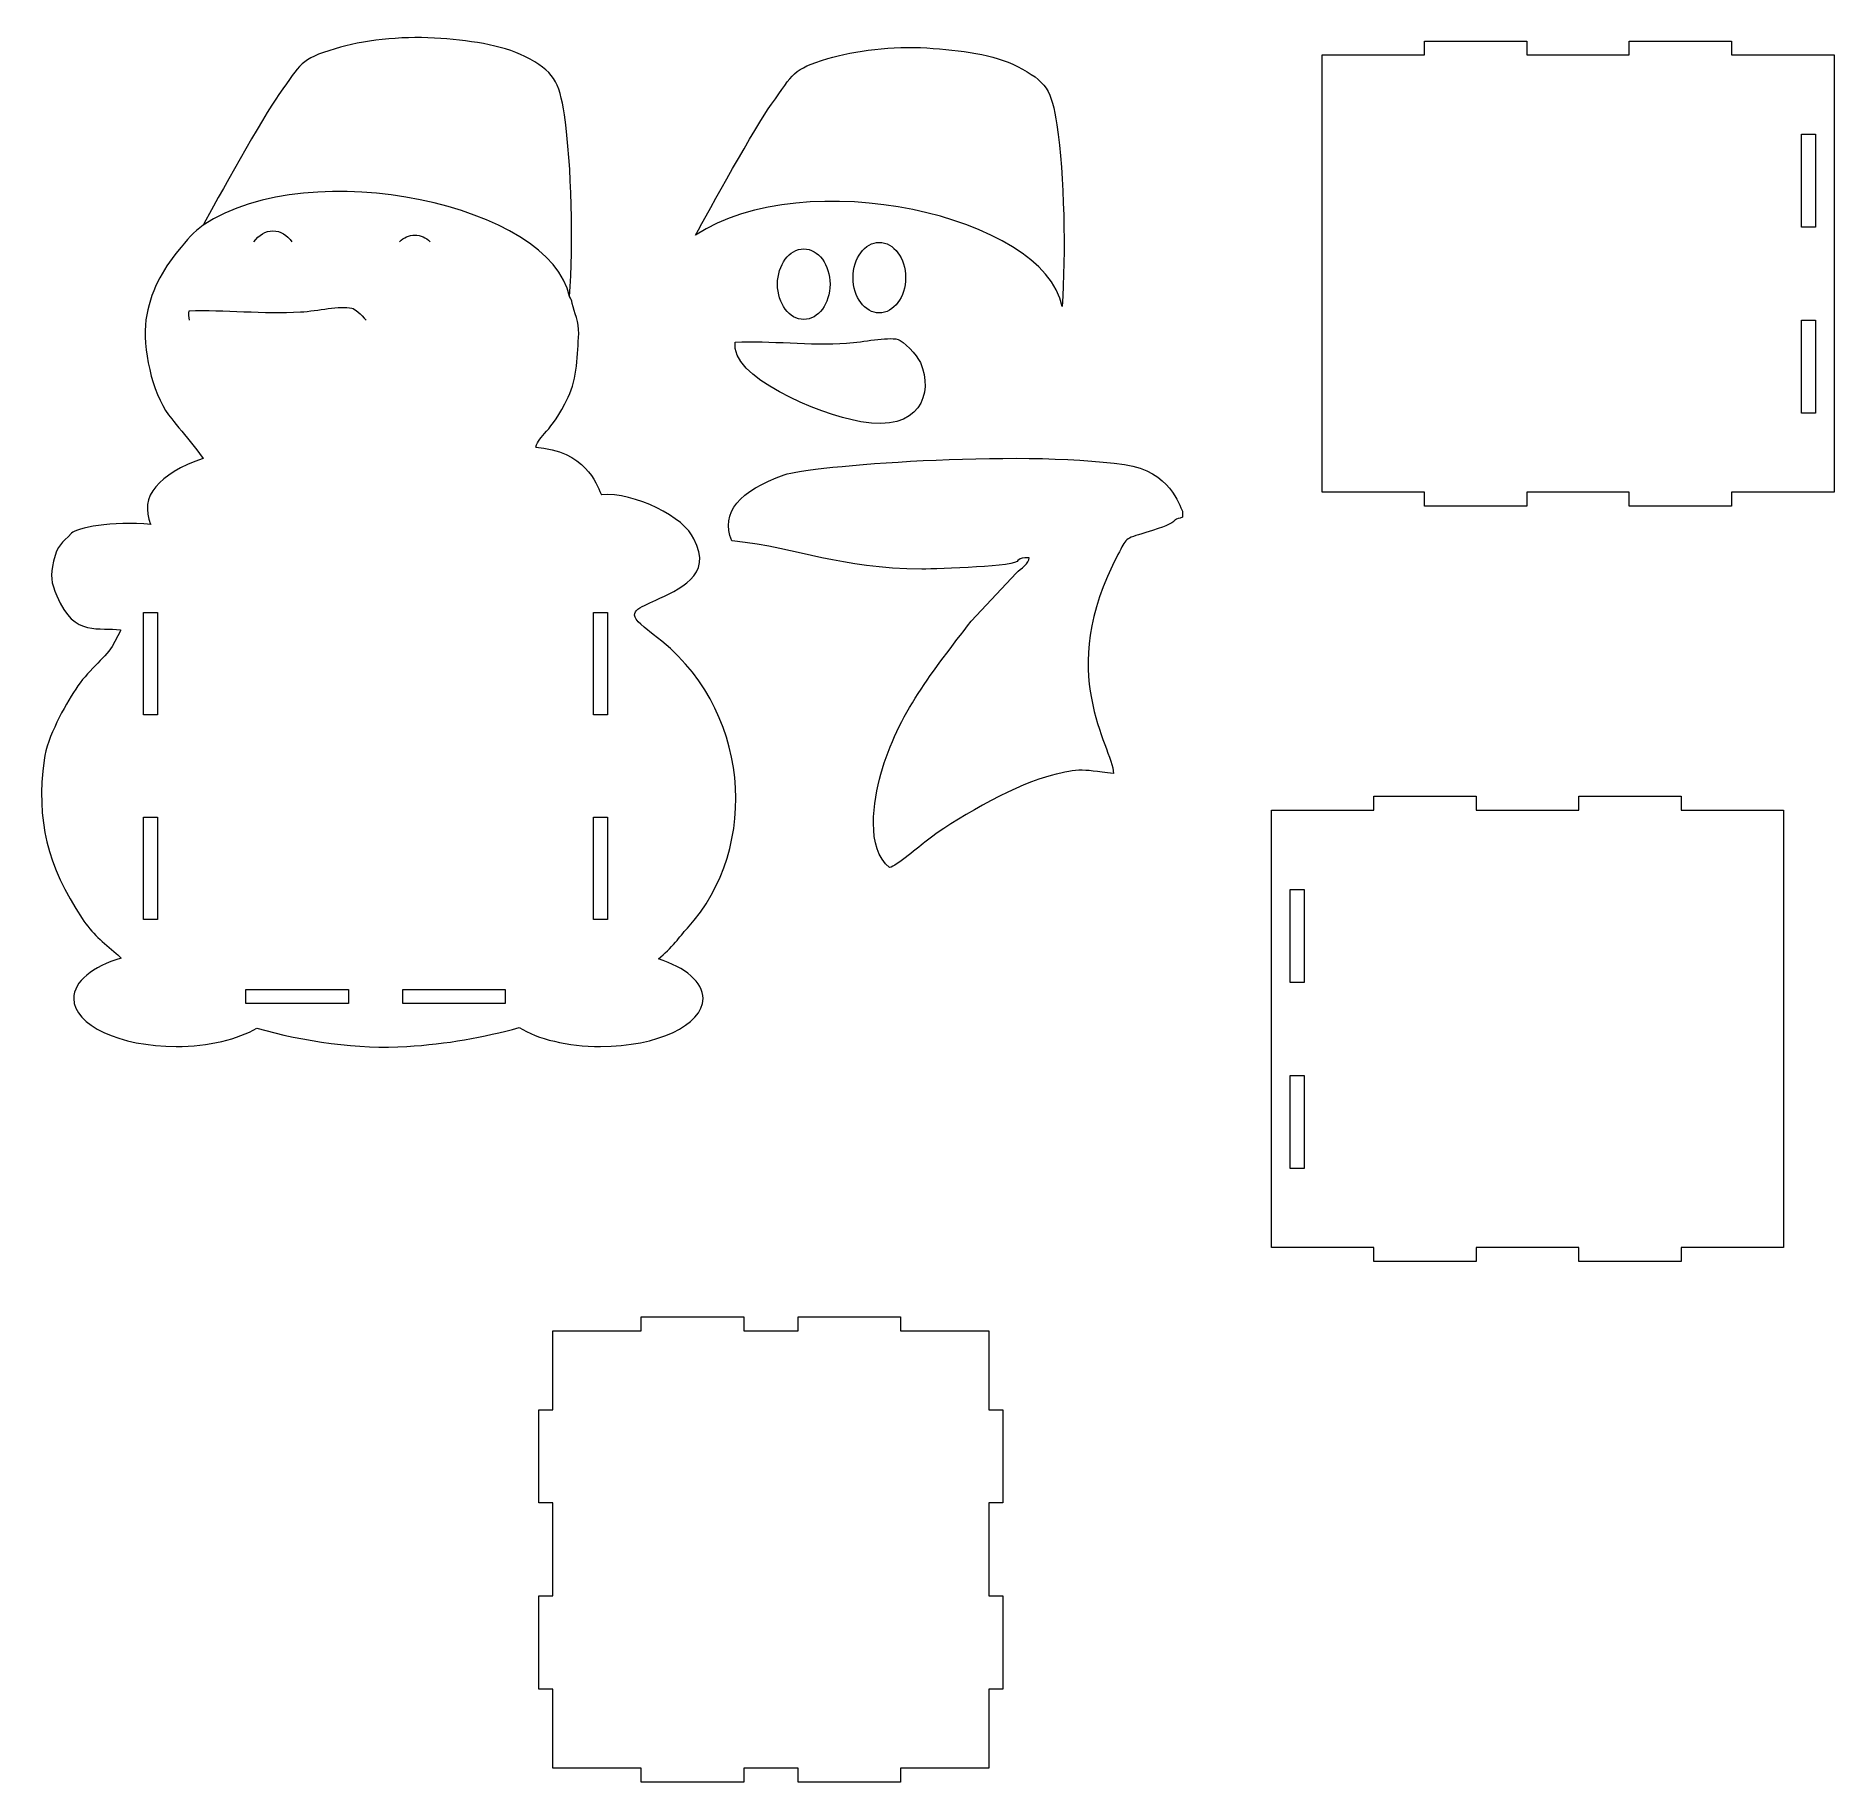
# Model space of a CAD drawing. Header units: centimetres. Extents: x -17.9 to 20.7, y -20.6 to 17.
import ezdxf

# ---------------------------------------------------------------- set-up
doc = ezdxf.new("R2010")
doc.units = ezdxf.units.CM
doc.header["$MEASUREMENT"] = 0
doc.layers.add('layer 1', color=7, linetype='Continuous')

msp = doc.modelspace()

# ---------------------------------------------------------------- linework, layer by layer
at = {"layer": 'layer 1', "lineweight": 9}
for points, knots in [([(-6.44917, 11.3468), (-6.36734, 12.47316), (-6.39785, 14.16081), (-6.5599, 15.25088), (-6.5599, 15.25088), (-6.66959, 15.98869), (-6.78768, 16.18978), (-7.40794, 16.50722), (-7.40794, 16.50722), (-7.91097, 16.76466), (-8.62987, 16.8594), (-9.35305, 16.90468), (-9.35305, 16.90468), (-10.08242, 16.95035), (-10.90428, 16.85132), (-11.4847, 16.67537), (-11.4847, 16.67537), (-12.25314, 16.44243), (-12.20872, 16.36586), (-12.69291, 15.69427), (-12.69291, 15.69427), (-13.02732, 15.23043), (-14.04249, 13.40341), (-14.32351, 12.87981)], [0, 0, 0, 0, 0.14285714, 0.14285714, 0.14285714, 0.14285714, 0.28571429, 0.28571429, 0.28571429, 0.28571429, 0.42857143, 0.42857143, 0.42857143, 0.42857143, 0.57142857, 0.57142857, 0.57142857, 0.57142857, 0.71428571, 0.71428571, 0.71428571, 0.71428571, 1, 1, 1, 1]), ([(20.72423, 7.14147), (20.72423, 7.14147), (20.72423, 16.54147), (20.72423, 16.54147), (20.72423, 16.54147), (20.72423, 16.54147), (18.52423, 16.54147), (18.52423, 16.54147), (18.52423, 16.54147), (18.52423, 16.54147), (18.52423, 16.84147), (18.52423, 16.84147), (18.52423, 16.84147), (18.52423, 16.84147), (16.32423, 16.84147), (16.32423, 16.84147), (16.32423, 16.84147), (16.32423, 16.84147), (16.32423, 16.54147), (16.32423, 16.54147), (16.32423, 16.54147), (16.32423, 16.54147), (14.12423, 16.54147), (14.12423, 16.54147), (14.12423, 16.54147), (14.12423, 16.54147), (14.12423, 16.84147), (14.12423, 16.84147), (14.12423, 16.84147), (14.12423, 16.84147), (11.92423, 16.84147), (11.92423, 16.84147), (11.92423, 16.84147), (11.92423, 16.84147), (11.92423, 16.54147), (11.92423, 16.54147), (11.92423, 16.54147), (11.92423, 16.54147), (9.72423, 16.54147), (9.72423, 16.54147), (9.72423, 16.54147), (9.72423, 16.54147), (9.72423, 7.14147), (9.72423, 7.14147), (9.72423, 7.14147), (9.72423, 7.14147), (11.92423, 7.14147), (11.92423, 7.14147), (11.92423, 7.14147), (11.92423, 7.14147), (11.92423, 6.84147), (11.92423, 6.84147), (11.92423, 6.84147), (11.92423, 6.84147), (14.12423, 6.84147), (14.12423, 6.84147), (14.12423, 6.84147), (14.12423, 6.84147), (14.12423, 7.14147), (14.12423, 7.14147), (14.12423, 7.14147), (14.12423, 7.14147), (16.32423, 7.14147), (16.32423, 7.14147), (16.32423, 7.14147), (16.32423, 7.14147), (16.32423, 6.84147), (16.32423, 6.84147), (16.32423, 6.84147), (16.32423, 6.84147), (18.52423, 6.84147), (18.52423, 6.84147), (18.52423, 6.84147), (18.52423, 6.84147), (18.52423, 7.14147), (18.52423, 7.14147), (18.52423, 7.14147), (18.52423, 7.14147), (20.72423, 7.14147), (20.72423, 7.14147)], [0, 0, 0, 0, 0.04761905, 0.04761905, 0.04761905, 0.04761905, 0.0952381, 0.0952381, 0.0952381, 0.0952381, 0.14285714, 0.14285714, 0.14285714, 0.14285714, 0.19047619, 0.19047619, 0.19047619, 0.19047619, 0.23809524, 0.23809524, 0.23809524, 0.23809524, 0.28571429, 0.28571429, 0.28571429, 0.28571429, 0.33333333, 0.33333333, 0.33333333, 0.33333333, 0.38095238, 0.38095238, 0.38095238, 0.38095238, 0.42857143, 0.42857143, 0.42857143, 0.42857143, 0.47619048, 0.47619048, 0.47619048, 0.47619048, 0.52380952, 0.52380952, 0.52380952, 0.52380952, 0.57142857, 0.57142857, 0.57142857, 0.57142857, 0.61904762, 0.61904762, 0.61904762, 0.61904762, 0.66666667, 0.66666667, 0.66666667, 0.66666667, 0.71428571, 0.71428571, 0.71428571, 0.71428571, 0.76190476, 0.76190476, 0.76190476, 0.76190476, 0.80952381, 0.80952381, 0.80952381, 0.80952381, 0.85714286, 0.85714286, 0.85714286, 0.85714286, 0.9047619, 0.9047619, 0.9047619, 0.9047619, 1, 1, 1, 1]), ([(20.32423, 12.84147), (20.32423, 12.84147), (20.32423, 14.84147), (20.32423, 14.84147), (20.32423, 14.84147), (20.32423, 14.84147), (20.02423, 14.84147), (20.02423, 14.84147), (20.02423, 14.84147), (20.02423, 14.84147), (20.02423, 12.84147), (20.02423, 12.84147), (20.02423, 12.84147), (20.02423, 12.84147), (20.32423, 12.84147), (20.32423, 12.84147)], [0, 0, 0, 0, 0.2, 0.2, 0.2, 0.2, 0.4, 0.4, 0.4, 0.4, 0.6, 0.6, 0.6, 0.6, 1, 1, 1, 1]), ([(-14.32351, 12.87981), (-14.52811, 12.74424), (-14.65667, 12.57376), (-14.87079, 12.31736), (-14.87079, 12.31736), (-15.19248, 11.93214), (-15.47066, 11.43191), (-15.55075, 10.84954), (-15.55075, 10.84954), (-15.63347, 10.24804), (-15.4185, 9.28064), (-15.06369, 8.80351), (-15.06369, 8.80351), (-14.93264, 8.62728), (-14.36596, 7.95699), (-14.32514, 7.86745)], [0, 0, 0, 0, 0.2, 0.2, 0.2, 0.2, 0.4, 0.4, 0.4, 0.4, 0.6, 0.6, 0.6, 0.6, 1, 1, 1, 1]), ([(-7.17071, 8.11012), (-7.10238, 8.37669), (-6.86176, 8.39706), (-6.48006, 9.18313), (-6.48006, 9.18313), (-6.28309, 9.58877), (-6.27428, 10.11078), (-6.25248, 10.55417), (-6.25248, 10.55417), (-6.24064, 10.7948), (-6.34779, 11.00406), (-6.3909, 11.20186), (-6.3909, 11.20186), (-6.40459, 11.26472), (-6.42193, 11.30671), (-6.44917, 11.3468)], [0, 0, 0, 0, 0.2, 0.2, 0.2, 0.2, 0.4, 0.4, 0.4, 0.4, 0.6, 0.6, 0.6, 0.6, 1, 1, 1, 1]), ([(20.32423, 8.84147), (20.32423, 8.84147), (20.32423, 10.84147), (20.32423, 10.84147), (20.32423, 10.84147), (20.32423, 10.84147), (20.02423, 10.84147), (20.02423, 10.84147), (20.02423, 10.84147), (20.02423, 10.84147), (20.02423, 8.84147), (20.02423, 8.84147), (20.02423, 8.84147), (20.02423, 8.84147), (20.32423, 8.84147), (20.32423, 8.84147)], [0, 0, 0, 0, 0.2, 0.2, 0.2, 0.2, 0.4, 0.4, 0.4, 0.4, 0.6, 0.6, 0.6, 0.6, 1, 1, 1, 1]), ([(-4.54003, -2.89182), (-4.40392, -2.77919), (-4.27903, -2.66018), (-4.17297, -2.53391), (-4.17297, -2.53391), (-4.08082, -2.42421), (-4.01099, -2.33347), (-3.91346, -2.22737), (-3.91346, -2.22737), (-2.32534, -0.4998), (-2.55299, 2.56047), (-4.65399, 4.08587), (-4.65399, 4.08587), (-4.65399, 4.08587), (-4.84761, 4.2395), (-4.84761, 4.2395), (-4.84761, 4.2395), (-5.28281, 4.58956), (-4.93096, 4.65508), (-4.59681, 4.81932), (-4.59681, 4.81932), (-4.13126, 5.04813), (-3.33383, 5.33994), (-3.78101, 6.13819), (-3.78101, 6.13819), (-3.95743, 6.59138), (-5.06127, 7.15194), (-5.76444, 7.08784)], [0, 0, 0, 0, 0.125, 0.125, 0.125, 0.125, 0.25, 0.25, 0.25, 0.25, 0.375, 0.375, 0.375, 0.375, 0.5, 0.5, 0.5, 0.5, 0.625, 0.625, 0.625, 0.625, 0.75, 0.75, 0.75, 0.75, 1, 1, 1, 1]), ([(-15.43955, 6.44643), (-16.2917, 6.5382), (-17.04027, 6.36172), (-17.15243, 6.26366), (-17.15243, 6.26366), (-17.35637, 6.02972), (-17.45174, 6.02663), (-17.53894, 5.6581), (-17.53894, 5.6581), (-17.61449, 5.33871), (-17.58983, 5.21333), (-17.4664, 4.91121), (-17.4664, 4.91121), (-17.09211, 3.99511), (-16.53544, 4.26163), (-16.10099, 4.18159), (-16.10099, 4.18159), (-16.09863, 4.17402), (-16.09771, 4.16279), (-16.09796, 4.15834), (-16.09796, 4.15834), (-16.09796, 4.15834), (-16.27965, 3.82247), (-16.27965, 3.82247), (-16.27965, 3.82247), (-16.44612, 3.57069), (-16.8179, 3.28441), (-17.05969, 2.91003), (-17.05969, 2.91003), (-17.3019, 2.53497), (-17.67102, 1.88926), (-17.73946, 1.38341), (-17.73946, 1.38341), (-17.91509, 0.08568), (-17.67291, -0.88142), (-16.92272, -2.02298), (-16.92272, -2.02298), (-16.71333, -2.3416), (-16.47019, -2.54503), (-16.1925, -2.77338), (-16.1925, -2.77338), (-16.13566, -2.82012), (-16.10907, -2.84791), (-16.08564, -2.87385)], [0, 0, 0, 0, 0.08333333, 0.08333333, 0.08333333, 0.08333333, 0.16666667, 0.16666667, 0.16666667, 0.16666667, 0.25, 0.25, 0.25, 0.25, 0.33333333, 0.33333333, 0.33333333, 0.33333333, 0.41666667, 0.41666667, 0.41666667, 0.41666667, 0.5, 0.5, 0.5, 0.5, 0.58333333, 0.58333333, 0.58333333, 0.58333333, 0.66666667, 0.66666667, 0.66666667, 0.66666667, 0.75, 0.75, 0.75, 0.75, 0.83333333, 0.83333333, 0.83333333, 0.83333333, 1, 1, 1, 1]), ([(-15.60195, 4.5528), (-15.60195, 4.5528), (-15.30195, 4.5528), (-15.30195, 4.5528), (-15.30195, 4.5528), (-15.30195, 4.5528), (-15.30195, 2.3528), (-15.30195, 2.3528), (-15.30195, 2.3528), (-15.30195, 2.3528), (-15.60195, 2.3528), (-15.60195, 2.3528)], [0, 0, 0, 0, 0.25, 0.25, 0.25, 0.25, 0.5, 0.5, 0.5, 0.5, 1, 1, 1, 1]), ([(-5.63195, 2.3528), (-5.63195, 2.3528), (-5.93195, 2.3528), (-5.93195, 2.3528), (-5.93195, 2.3528), (-5.93195, 2.3528), (-5.93195, 4.5528), (-5.93195, 4.5528), (-5.93195, 4.5528), (-5.93195, 4.5528), (-5.63195, 4.5528), (-5.63195, 4.5528)], [0, 0, 0, 0, 0.25, 0.25, 0.25, 0.25, 0.5, 0.5, 0.5, 0.5, 1, 1, 1, 1]), ([(8.63656, 0.30374), (8.63656, 0.30374), (8.63656, -9.09626), (8.63656, -9.09626), (8.63656, -9.09626), (8.63656, -9.09626), (10.83656, -9.09626), (10.83656, -9.09626), (10.83656, -9.09626), (10.83656, -9.09626), (10.83656, -9.39626), (10.83656, -9.39626), (10.83656, -9.39626), (10.83656, -9.39626), (13.03656, -9.39626), (13.03656, -9.39626), (13.03656, -9.39626), (13.03656, -9.39626), (13.03656, -9.09626), (13.03656, -9.09626), (13.03656, -9.09626), (13.03656, -9.09626), (15.23656, -9.09626), (15.23656, -9.09626), (15.23656, -9.09626), (15.23656, -9.09626), (15.23656, -9.39626), (15.23656, -9.39626), (15.23656, -9.39626), (15.23656, -9.39626), (17.43656, -9.39626), (17.43656, -9.39626), (17.43656, -9.39626), (17.43656, -9.39626), (17.43656, -9.09626), (17.43656, -9.09626), (17.43656, -9.09626), (17.43656, -9.09626), (19.63656, -9.09626), (19.63656, -9.09626), (19.63656, -9.09626), (19.63656, -9.09626), (19.63656, 0.30374), (19.63656, 0.30374), (19.63656, 0.30374), (19.63656, 0.30374), (17.43656, 0.30374), (17.43656, 0.30374), (17.43656, 0.30374), (17.43656, 0.30374), (17.43656, 0.60374), (17.43656, 0.60374), (17.43656, 0.60374), (17.43656, 0.60374), (15.23656, 0.60374), (15.23656, 0.60374), (15.23656, 0.60374), (15.23656, 0.60374), (15.23656, 0.30374), (15.23656, 0.30374), (15.23656, 0.30374), (15.23656, 0.30374), (13.03656, 0.30374), (13.03656, 0.30374), (13.03656, 0.30374), (13.03656, 0.30374), (13.03656, 0.60374), (13.03656, 0.60374), (13.03656, 0.60374), (13.03656, 0.60374), (10.83656, 0.60374), (10.83656, 0.60374), (10.83656, 0.60374), (10.83656, 0.60374), (10.83656, 0.30374), (10.83656, 0.30374), (10.83656, 0.30374), (10.83656, 0.30374), (8.63656, 0.30374), (8.63656, 0.30374)], [0, 0, 0, 0, 0.04761905, 0.04761905, 0.04761905, 0.04761905, 0.0952381, 0.0952381, 0.0952381, 0.0952381, 0.14285714, 0.14285714, 0.14285714, 0.14285714, 0.19047619, 0.19047619, 0.19047619, 0.19047619, 0.23809524, 0.23809524, 0.23809524, 0.23809524, 0.28571429, 0.28571429, 0.28571429, 0.28571429, 0.33333333, 0.33333333, 0.33333333, 0.33333333, 0.38095238, 0.38095238, 0.38095238, 0.38095238, 0.42857143, 0.42857143, 0.42857143, 0.42857143, 0.47619048, 0.47619048, 0.47619048, 0.47619048, 0.52380952, 0.52380952, 0.52380952, 0.52380952, 0.57142857, 0.57142857, 0.57142857, 0.57142857, 0.61904762, 0.61904762, 0.61904762, 0.61904762, 0.66666667, 0.66666667, 0.66666667, 0.66666667, 0.71428571, 0.71428571, 0.71428571, 0.71428571, 0.76190476, 0.76190476, 0.76190476, 0.76190476, 0.80952381, 0.80952381, 0.80952381, 0.80952381, 0.85714286, 0.85714286, 0.85714286, 0.85714286, 0.9047619, 0.9047619, 0.9047619, 0.9047619, 1, 1, 1, 1]), ([(-15.60195, 0.1528), (-15.60195, 0.1528), (-15.30195, 0.1528), (-15.30195, 0.1528), (-15.30195, 0.1528), (-15.30195, 0.1528), (-15.30195, -2.04719), (-15.30195, -2.04719), (-15.30195, -2.04719), (-15.30195, -2.04719), (-15.60195, -2.04719), (-15.60195, -2.04719)], [0, 0, 0, 0, 0.25, 0.25, 0.25, 0.25, 0.5, 0.5, 0.5, 0.5, 1, 1, 1, 1]), ([(-5.63195, -2.04719), (-5.63195, -2.04719), (-5.93195, -2.04719), (-5.93195, -2.04719), (-5.93195, -2.04719), (-5.93195, -2.04719), (-5.93195, 0.1528), (-5.93195, 0.1528), (-5.93195, 0.1528), (-5.93195, 0.1528), (-5.63195, 0.1528), (-5.63195, 0.1528)], [0, 0, 0, 0, 0.25, 0.25, 0.25, 0.25, 0.5, 0.5, 0.5, 0.5, 1, 1, 1, 1]), ([(9.03656, -1.39626), (9.03656, -1.39626), (9.03656, -3.39626), (9.03656, -3.39626), (9.03656, -3.39626), (9.03656, -3.39626), (9.33656, -3.39626), (9.33656, -3.39626), (9.33656, -3.39626), (9.33656, -3.39626), (9.33656, -1.39626), (9.33656, -1.39626), (9.33656, -1.39626), (9.33656, -1.39626), (9.03656, -1.39626), (9.03656, -1.39626)], [0, 0, 0, 0, 0.2, 0.2, 0.2, 0.2, 0.4, 0.4, 0.4, 0.4, 0.6, 0.6, 0.6, 0.6, 1, 1, 1, 1]), ([(-13.40195, -3.8472), (-13.40195, -3.8472), (-11.20195, -3.8472), (-11.20195, -3.8472), (-11.20195, -3.8472), (-11.20195, -3.8472), (-11.20195, -3.5472), (-11.20195, -3.5472), (-11.20195, -3.5472), (-11.20195, -3.5472), (-13.40195, -3.5472), (-13.40195, -3.5472), (-13.40195, -3.5472), (-13.40195, -3.5472), (-13.40195, -3.8472), (-13.40195, -3.8472)], [0, 0, 0, 0, 0.2, 0.2, 0.2, 0.2, 0.4, 0.4, 0.4, 0.4, 0.6, 0.6, 0.6, 0.6, 1, 1, 1, 1]), ([(-10.03195, -3.8472), (-10.03195, -3.8472), (-7.83195, -3.8472), (-7.83195, -3.8472), (-7.83195, -3.8472), (-7.83195, -3.8472), (-7.83195, -3.5472), (-7.83195, -3.5472), (-7.83195, -3.5472), (-7.83195, -3.5472), (-10.03195, -3.5472), (-10.03195, -3.5472), (-10.03195, -3.5472), (-10.03195, -3.5472), (-10.03195, -3.8472), (-10.03195, -3.8472)], [0, 0, 0, 0, 0.2, 0.2, 0.2, 0.2, 0.4, 0.4, 0.4, 0.4, 0.6, 0.6, 0.6, 0.6, 1, 1, 1, 1]), ([(-13.16742, -4.37832), (-12.15839, -4.67097), (-10.99115, -4.83852), (-9.94431, -4.774), (-9.94431, -4.774), (-9.09072, -4.72139), (-8.29609, -4.57996), (-7.53394, -4.36761)], [0, 0, 0, 0, 0.33333333, 0.33333333, 0.33333333, 0.33333333, 1, 1, 1, 1]), ([(9.03656, -5.39626), (9.03656, -5.39626), (9.03656, -7.39626), (9.03656, -7.39626), (9.03656, -7.39626), (9.03656, -7.39626), (9.33656, -7.39626), (9.33656, -7.39626), (9.33656, -7.39626), (9.33656, -7.39626), (9.33656, -5.39626), (9.33656, -5.39626), (9.33656, -5.39626), (9.33656, -5.39626), (9.03656, -5.39626), (9.03656, -5.39626)], [0, 0, 0, 0, 0.2, 0.2, 0.2, 0.2, 0.4, 0.4, 0.4, 0.4, 0.6, 0.6, 0.6, 0.6, 1, 1, 1, 1]), ([(-4.90675, -20.58814), (-4.90675, -20.58814), (-2.70675, -20.58814), (-2.70675, -20.58814), (-2.70675, -20.58814), (-2.70675, -20.58814), (-2.70675, -20.28814), (-2.70675, -20.28814), (-2.70675, -20.28814), (-2.70675, -20.28814), (-1.53675, -20.28814), (-1.53675, -20.28814), (-1.53675, -20.28814), (-1.53675, -20.28814), (-1.53675, -20.58814), (-1.53675, -20.58814), (-1.53675, -20.58814), (-1.53675, -20.58814), (0.66324, -20.58814), (0.66324, -20.58814), (0.66324, -20.58814), (0.66324, -20.58814), (0.66324, -20.28814), (0.66324, -20.28814), (0.66324, -20.28814), (0.66324, -20.28814), (2.56324, -20.28814), (2.56324, -20.28814), (2.56324, -20.28814), (2.56324, -20.28814), (2.56324, -18.58814), (2.56324, -18.58814), (2.56324, -18.58814), (2.56324, -18.58814), (2.86324, -18.58814), (2.86324, -18.58814), (2.86324, -18.58814), (2.86324, -18.58814), (2.86324, -16.58814), (2.86324, -16.58814), (2.86324, -16.58814), (2.86324, -16.58814), (2.56324, -16.58814), (2.56324, -16.58814), (2.56324, -16.58814), (2.56324, -16.58814), (2.56324, -14.58814), (2.56324, -14.58814), (2.56324, -14.58814), (2.56324, -14.58814), (2.86324, -14.58814), (2.86324, -14.58814), (2.86324, -14.58814), (2.86324, -14.58814), (2.86324, -12.58814), (2.86324, -12.58814), (2.86324, -12.58814), (2.86324, -12.58814), (2.56324, -12.58814), (2.56324, -12.58814), (2.56324, -12.58814), (2.56324, -12.58814), (2.56324, -10.88815), (2.56324, -10.88815), (2.56324, -10.88815), (2.56324, -10.88815), (0.66324, -10.88815), (0.66324, -10.88815), (0.66324, -10.88815), (0.66324, -10.88815), (0.66324, -10.58815), (0.66324, -10.58815), (0.66324, -10.58815), (0.66324, -10.58815), (-1.53675, -10.58815), (-1.53675, -10.58815), (-1.53675, -10.58815), (-1.53675, -10.58815), (-1.53675, -10.88815), (-1.53675, -10.88815), (-1.53675, -10.88815), (-1.53675, -10.88815), (-2.70675, -10.88815), (-2.70675, -10.88815), (-2.70675, -10.88815), (-2.70675, -10.88815), (-2.70675, -10.58815), (-2.70675, -10.58815), (-2.70675, -10.58815), (-2.70675, -10.58815), (-4.90675, -10.58815), (-4.90675, -10.58815), (-4.90675, -10.58815), (-4.90675, -10.58815), (-4.90675, -10.88815), (-4.90675, -10.88815), (-4.90675, -10.88815), (-4.90675, -10.88815), (-6.80675, -10.88815), (-6.80675, -10.88815), (-6.80675, -10.88815), (-6.80675, -10.88815), (-6.80675, -12.58814), (-6.80675, -12.58814), (-6.80675, -12.58814), (-6.80675, -12.58814), (-7.10675, -12.58814), (-7.10675, -12.58814), (-7.10675, -12.58814), (-7.10675, -12.58814), (-7.10675, -14.58814), (-7.10675, -14.58814), (-7.10675, -14.58814), (-7.10675, -14.58814), (-6.80675, -14.58814), (-6.80675, -14.58814), (-6.80675, -14.58814), (-6.80675, -14.58814), (-6.80675, -16.58814), (-6.80675, -16.58814), (-6.80675, -16.58814), (-6.80675, -16.58814), (-7.10675, -16.58814), (-7.10675, -16.58814), (-7.10675, -16.58814), (-7.10675, -16.58814), (-7.10675, -18.58814), (-7.10675, -18.58814), (-7.10675, -18.58814), (-7.10675, -18.58814), (-6.80675, -18.58814), (-6.80675, -18.58814), (-6.80675, -18.58814), (-6.80675, -18.58814), (-6.80675, -20.28814), (-6.80675, -20.28814), (-6.80675, -20.28814), (-6.80675, -20.28814), (-4.90675, -20.28814), (-4.90675, -20.28814), (-4.90675, -20.28814), (-4.90675, -20.28814), (-4.90675, -20.58814), (-4.90675, -20.58814)], [0, 0, 0, 0, 0.02702703, 0.02702703, 0.02702703, 0.02702703, 0.05405405, 0.05405405, 0.05405405, 0.05405405, 0.08108108, 0.08108108, 0.08108108, 0.08108108, 0.10810811, 0.10810811, 0.10810811, 0.10810811, 0.13513514, 0.13513514, 0.13513514, 0.13513514, 0.16216216, 0.16216216, 0.16216216, 0.16216216, 0.18918919, 0.18918919, 0.18918919, 0.18918919, 0.21621622, 0.21621622, 0.21621622, 0.21621622, 0.24324324, 0.24324324, 0.24324324, 0.24324324, 0.27027027, 0.27027027, 0.27027027, 0.27027027, 0.2972973, 0.2972973, 0.2972973, 0.2972973, 0.32432432, 0.32432432, 0.32432432, 0.32432432, 0.35135135, 0.35135135, 0.35135135, 0.35135135, 0.37837838, 0.37837838, 0.37837838, 0.37837838, 0.40540541, 0.40540541, 0.40540541, 0.40540541, 0.43243243, 0.43243243, 0.43243243, 0.43243243, 0.45945946, 0.45945946, 0.45945946, 0.45945946, 0.48648649, 0.48648649, 0.48648649, 0.48648649, 0.51351351, 0.51351351, 0.51351351, 0.51351351, 0.54054054, 0.54054054, 0.54054054, 0.54054054, 0.56756757, 0.56756757, 0.56756757, 0.56756757, 0.59459459, 0.59459459, 0.59459459, 0.59459459, 0.62162162, 0.62162162, 0.62162162, 0.62162162, 0.64864865, 0.64864865, 0.64864865, 0.64864865, 0.67567568, 0.67567568, 0.67567568, 0.67567568, 0.7027027, 0.7027027, 0.7027027, 0.7027027, 0.72972973, 0.72972973, 0.72972973, 0.72972973, 0.75675676, 0.75675676, 0.75675676, 0.75675676, 0.78378378, 0.78378378, 0.78378378, 0.78378378, 0.81081081, 0.81081081, 0.81081081, 0.81081081, 0.83783784, 0.83783784, 0.83783784, 0.83783784, 0.86486486, 0.86486486, 0.86486486, 0.86486486, 0.89189189, 0.89189189, 0.89189189, 0.89189189, 0.91891892, 0.91891892, 0.91891892, 0.91891892, 0.94594595, 0.94594595, 0.94594595, 0.94594595, 1, 1, 1, 1])]:
    msp.add_open_spline(points, degree=3, knots=knots, dxfattribs=at)
at = {"layer": 'layer 1', "color": 252, "lineweight": 9}
for points, knots in [([(-3.74018, 12.66813), (-1.41705, 14.22043), (3.75165, 13.09171), (4.13416, 11.13512), (4.13416, 11.13512), (4.21599, 12.26148), (4.18549, 13.94914), (4.02344, 15.03921), (4.02344, 15.03921), (3.91373, 15.77702), (3.79565, 15.9781), (3.1754, 16.29555), (3.1754, 16.29555), (2.67237, 16.55299), (1.95345, 16.64773), (1.23029, 16.69301), (1.23029, 16.69301), (0.50089, 16.73868), (-0.32093, 16.63965), (-0.90135, 16.4637), (-0.90135, 16.4637), (-1.66979, 16.23076), (-1.6254, 16.15419), (-2.10956, 15.4826), (-2.10956, 15.4826), (-2.44396, 15.01876), (-3.45916, 13.19175), (-3.74018, 12.66813)], [0, 0, 0, 0, 0.125, 0.125, 0.125, 0.125, 0.25, 0.25, 0.25, 0.25, 0.375, 0.375, 0.375, 0.375, 0.5, 0.5, 0.5, 0.5, 0.625, 0.625, 0.625, 0.625, 0.75, 0.75, 0.75, 0.75, 1, 1, 1, 1]), ([(-0.49451, 10.34467), (-1.28064, 10.29393), (-2.14636, 10.40364), (-2.8888, 10.36796), (-2.8888, 10.36796), (-3.01063, 9.62538), (-1.13338, 8.82806), (-0.18776, 8.65595), (-0.18776, 8.65595), (1.07498, 8.4261), (1.37979, 9.25477), (1.08949, 9.92946), (1.08949, 9.92946), (1.02117, 10.0882), (0.70826, 10.40549), (0.6124, 10.42658), (0.6124, 10.42658), (0.35135, 10.48404), (-0.11817, 10.36896), (-0.49451, 10.34467)], [0, 0, 0, 0, 0.16666667, 0.16666667, 0.16666667, 0.16666667, 0.33333333, 0.33333333, 0.33333333, 0.33333333, 0.5, 0.5, 0.5, 0.5, 0.66666667, 0.66666667, 0.66666667, 0.66666667, 1, 1, 1, 1]), ([(5.24322, 1.09152), (5.20891, 1.68819), (3.97229, 3.24682), (5.33622, 5.79961), (5.33622, 5.79961), (5.52949, 6.16134), (5.4562, 6.12913), (5.9356, 6.27488), (5.9356, 6.27488), (6.78068, 6.53182), (6.38095, 6.5096), (6.7263, 6.6031), (6.7263, 6.6031), (6.7263, 6.6031), (6.72388, 6.73506), (6.72388, 6.73506), (6.72388, 6.73506), (6.6508, 6.85365), (6.46838, 7.59502), (5.47865, 7.73592), (5.47865, 7.73592), (3.15459, 8.06678), (-1.29753, 7.70572), (-1.8368, 7.51466), (-1.8368, 7.51466), (-2.80097, 7.17357), (-3.20852, 6.70751), (-2.96396, 6.09501), (-2.96396, 6.09501), (-2.95972, 6.09456), (-2.95547, 6.09411), (-2.95122, 6.09365), (-2.95122, 6.09365), (-1.43537, 5.93045), (-0.68863, 5.49937), (1.12346, 5.48705), (1.12346, 5.48705), (1.47945, 5.49369), (3.20134, 5.54355), (3.18393, 5.67144), (3.18393, 5.67144), (3.26583, 5.73039), (3.27378, 5.73717), (3.42498, 5.72998), (3.42498, 5.72998), (3.44349, 5.61156), (3.24341, 5.49173), (3.15319, 5.40723), (3.15319, 5.40723), (3.15319, 5.40723), (2.18215, 4.37217), (2.18215, 4.37217), (2.18215, 4.37217), (1.35681, 3.27946), (0.61435, 2.40532), (0.24085, 1.0784), (0.24085, 1.0784), (0.08457, 0.52315), (-0.08952, -0.52759), (0.4298, -0.92852), (0.4298, -0.92852), (0.57163, -0.89811), (1.08365, -0.46264), (1.2141, -0.35982), (1.2141, -0.35982), (1.77066, 0.07892), (3.04105, 0.80667), (3.77861, 1.01566), (3.77861, 1.01566), (4.46951, 1.21141), (4.51706, 1.18672), (5.24322, 1.09152)], [0, 0, 0, 0, 0.05263158, 0.05263158, 0.05263158, 0.05263158, 0.10526316, 0.10526316, 0.10526316, 0.10526316, 0.15789474, 0.15789474, 0.15789474, 0.15789474, 0.21052632, 0.21052632, 0.21052632, 0.21052632, 0.26315789, 0.26315789, 0.26315789, 0.26315789, 0.31578947, 0.31578947, 0.31578947, 0.31578947, 0.36842105, 0.36842105, 0.36842105, 0.36842105, 0.42105263, 0.42105263, 0.42105263, 0.42105263, 0.47368421, 0.47368421, 0.47368421, 0.47368421, 0.52631579, 0.52631579, 0.52631579, 0.52631579, 0.57894737, 0.57894737, 0.57894737, 0.57894737, 0.63157895, 0.63157895, 0.63157895, 0.63157895, 0.68421053, 0.68421053, 0.68421053, 0.68421053, 0.73684211, 0.73684211, 0.73684211, 0.73684211, 0.78947368, 0.78947368, 0.78947368, 0.78947368, 0.84210526, 0.84210526, 0.84210526, 0.84210526, 0.89473684, 0.89473684, 0.89473684, 0.89473684, 1, 1, 1, 1])]:
    msp.add_open_spline(points, degree=3, knots=knots, dxfattribs=at)
at = {"layer": 'layer 1', "color": 114, "lineweight": 9}
msp.add_open_spline([(-6.44917, 11.3468), (-6.83168, 13.30337), (-12.00039, 14.4321), (-14.32351, 12.87981)], degree=3, dxfattribs=at)
for points, knots in [([(-13.23066, 12.52583), (-13.12792, 12.66995), (-12.98326, 12.75969), (-12.82301, 12.75969), (-12.82301, 12.75969), (-12.66276, 12.75969), (-12.5181, 12.66995), (-12.41536, 12.52583)], [0, 0, 0, 0, 0.33333333, 0.33333333, 0.33333333, 0.33333333, 1, 1, 1, 1]), ([(-10.10201, 12.52583), (-10.00946, 12.61503), (-9.89599, 12.66755), (-9.7734, 12.66755), (-9.7734, 12.66755), (-9.65081, 12.66755), (-9.53734, 12.61503), (-9.44479, 12.52583)], [0, 0, 0, 0, 0.33333333, 0.33333333, 0.33333333, 0.33333333, 1, 1, 1, 1]), ([(-14.61243, 10.83923), (-14.63148, 10.90612), (-14.63661, 10.97307), (-14.6257, 11.03957), (-14.6257, 11.03957), (-13.88327, 11.07525), (-13.01753, 10.96555), (-12.23139, 11.01628), (-12.23139, 11.01628), (-11.85506, 11.04057), (-11.38553, 11.15564), (-11.12448, 11.09819), (-11.12448, 11.09819), (-11.06707, 11.08556), (-10.93177, 10.96667), (-10.81782, 10.83923)], [0, 0, 0, 0, 0.2, 0.2, 0.2, 0.2, 0.4, 0.4, 0.4, 0.4, 0.6, 0.6, 0.6, 0.6, 1, 1, 1, 1])]:
    msp.add_open_spline(points, degree=3, knots=knots, dxfattribs=at)
at = {"layer": 'layer 1', "color": 250, "lineweight": 9}
for points, knots in [([(-1.41505, 12.37169), (-1.72678, 12.37169), (-1.97949, 12.03211), (-1.97949, 11.61322), (-1.97949, 11.61322), (-1.97949, 11.19433), (-1.72679, 10.85475), (-1.41505, 10.85475), (-1.41505, 10.85475), (-1.10332, 10.85475), (-0.85062, 11.19432), (-0.85062, 11.61321), (-0.85062, 11.61321), (-0.85062, 12.03211), (-1.10332, 12.37169), (-1.41505, 12.37169)], [0, 0, 0, 0, 0.2, 0.2, 0.2, 0.2, 0.4, 0.4, 0.4, 0.4, 0.6, 0.6, 0.6, 0.6, 1, 1, 1, 1]), ([(0.20772, 12.5128), (-0.10401, 12.5128), (-0.35672, 12.17322), (-0.35672, 11.75433), (-0.35672, 11.75433), (-0.35672, 11.33544), (-0.10402, 10.99586), (0.20772, 10.99586), (0.20772, 10.99586), (0.51945, 10.99586), (0.77216, 11.33543), (0.77216, 11.75432), (0.77216, 11.75432), (0.77216, 12.17322), (0.51945, 12.5128), (0.20772, 12.5128)], [0, 0, 0, 0, 0.2, 0.2, 0.2, 0.2, 0.4, 0.4, 0.4, 0.4, 0.6, 0.6, 0.6, 0.6, 1, 1, 1, 1]), ([(-7.17071, 8.11012), (-7.17071, 8.11012), (-6.99918, 8.08718), (-6.99918, 8.08718), (-6.99918, 8.08718), (-6.00947, 7.94628), (-5.83753, 7.20642), (-5.76444, 7.08784)], [0, 0, 0, 0, 0.33333333, 0.33333333, 0.33333333, 0.33333333, 1, 1, 1, 1]), ([(-16.08564, -2.87385), (-16.69748, -3.05698), (-17.10314, -3.37786), (-17.10314, -3.74311), (-17.10314, -3.74311), (-17.10314, -4.31246), (-16.11744, -4.774), (-14.90153, -4.774), (-14.90153, -4.774), (-14.19738, -4.774), (-13.57042, -4.6192), (-13.16742, -4.37832)], [0, 0, 0, 0, 0.25, 0.25, 0.25, 0.25, 0.5, 0.5, 0.5, 0.5, 1, 1, 1, 1]), ([(-7.53394, -4.36761), (-7.13173, -4.61461), (-6.49667, -4.774), (-5.78213, -4.774), (-5.78213, -4.774), (-4.56622, -4.774), (-3.58052, -4.31246), (-3.58052, -3.74311), (-3.58052, -3.74311), (-3.58052, -3.38953), (-3.96067, -3.07751), (-4.54003, -2.89182)], [0, 0, 0, 0, 0.25, 0.25, 0.25, 0.25, 0.5, 0.5, 0.5, 0.5, 1, 1, 1, 1])]:
    msp.add_open_spline(points, degree=3, knots=knots, dxfattribs=at)
msp.add_open_spline([(-14.32514, 7.86745), (-15.28929, 7.52635), (-15.69686, 7.06028), (-15.45227, 6.44779)], degree=3, dxfattribs=at)
at = {"layer": 'layer 1', "lineweight": 9}
for points in [[(-15.60195, 2.3528), (-15.60195, 2.3528), (-15.60195, 4.5528), (-15.60195, 4.5528)], [(-5.63195, 4.5528), (-5.63195, 4.5528), (-5.63195, 2.3528), (-5.63195, 2.3528)], [(-15.60195, -2.04719), (-15.60195, -2.04719), (-15.60195, 0.1528), (-15.60195, 0.1528)], [(-5.63195, 0.1528), (-5.63195, 0.1528), (-5.63195, -2.04719), (-5.63195, -2.04719)]]:
    msp.add_open_spline(points, degree=3, dxfattribs=at)

doc.saveas('drawing.dxf')
